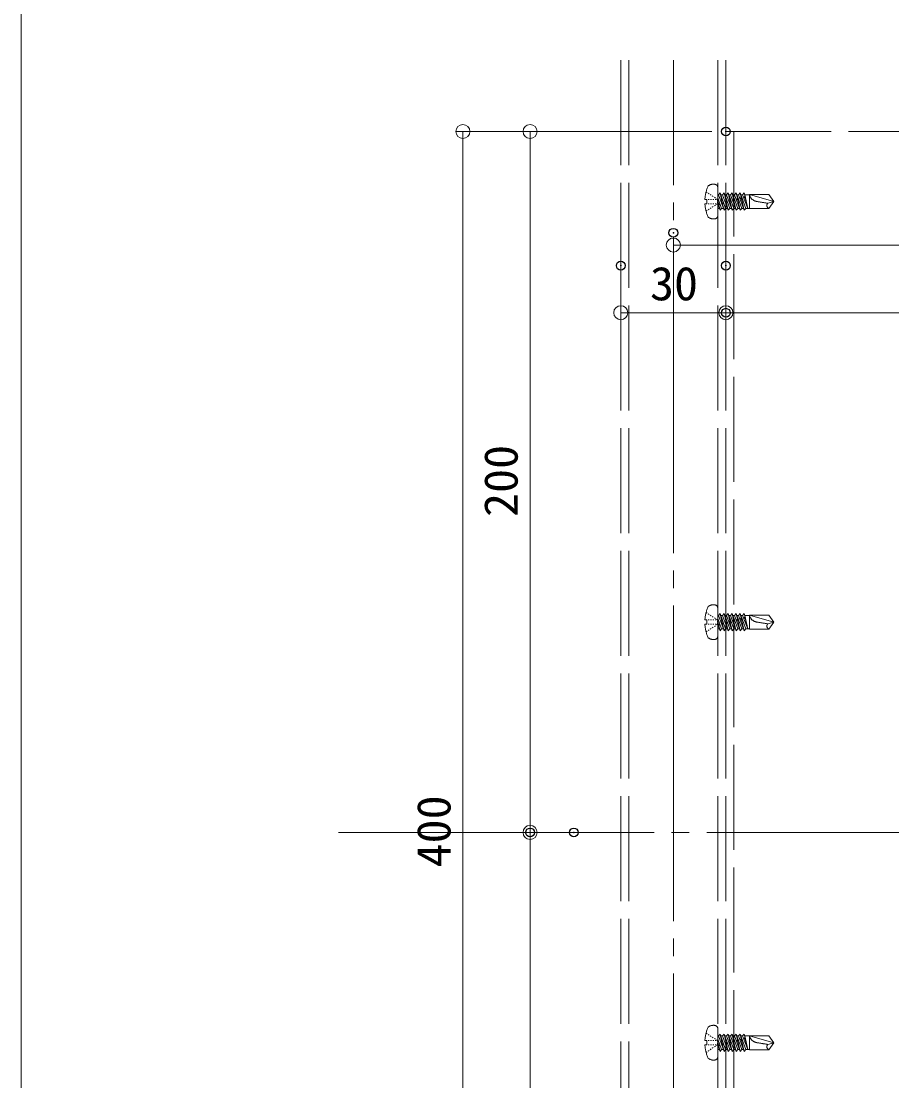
# Model space of a CAD drawing. Units: millimetres, scale not verified. Extents: x -798 to 806, y -553 to 555.
# Drawn here: x -797.8 to -549.5, y -265.4 to 37 of the extents above; entities that cross this region are included whole.
import ezdxf
from ezdxf.enums import TextEntityAlignment as Align

# ---------------------------------------------------------------- set-up
doc = ezdxf.new("R2010")
doc.units = ezdxf.units.MM
doc.header["$LTSCALE"] = 5
doc.header["$PDMODE"] = 32
doc.header["$PDSIZE"] = 2.5
for name, pattern in [('DASHED3', [4, 3, -1]), ('LONG_CHAIN', [21, 18, -1, 1, -1]), ('LONG_DASHED1', [7, 6, -1])]:
    doc.linetypes.add(name, pattern=pattern)
for name, color, linetype, lineweight in [('0-1_zumenwaku', 6, 'Continuous', 9), ('0-8_shade', 6, 'LONG_DASHED1', 9), ('0-9_6文字', 1, 'Continuous', 9), ('0-A_0', 5, 'Continuous', 9), ('0-C_CENTER', 5, 'LONG_CHAIN', 9), ('0-D_製品', 6, 'DASHED3', 9), ('1-0_中心線', 1, 'LONG_CHAIN', 9)]:
    doc.layers.add(name, color=color, linetype=linetype, lineweight=lineweight)
doc.layers.add('0-B_DEFPOINTS', color=1, linetype='Continuous')
doc.styles.add('ＭＳ ゴシック', font='')
doc.styles.get('ＭＳ ゴシック').set_extended_font_data('MS Gothic')

# ---------------------------------------------------------------- blocks, each defined once
blk = doc.blocks.new('_ORIGIN')
at = {"layer": '0-A_0', "color": 1}
blk.add_line((0, 0), (-5, 0), dxfattribs=at)
blk.add_circle((0, 0), 2.5, dxfattribs=at)

msp = doc.modelspace()

# ---------------------------------------------------------------- linework, layer by layer
at = {"layer": '0-1_zumenwaku'}
msp.add_lwpolyline([(-797.831, -553.159), (802.169, -553.159), (802.169, 554.841), (-797.831, 554.841)], close=True, dxfattribs=at)
at = {"layer": '0-8_shade'}
for p, q in [((-626.805, 25.877), (-626.805, -534.792)), ((-624.505, 25.877), (-624.505, -534.792)), ((-599.105, 25.877), (-599.105, -534.792)), ((-596.805, 25.877), (-596.805, -534.792)), ((-426.805, 5.494), (-596.805, 5.494)), ((-594.505, 5.494), (-594.505, -394.506))]:
    msp.add_line(p, q, dxfattribs=at)
at = {"layer": '0-9_6文字'}
for p, q in [((-600.805, 5.494), (-673.832, 5.494)), ((-600.805, 5.494), (-654.68, 5.494)), ((-671.832, 1.494), (-671.832, -390.506)), ((-652.68, 1.494), (-652.68, -190.506)), ((-607.805, -26.904), (-415.805, -26.904)), ((-611.805, -27.396), (-611.805, -28.904)), ((-626.805, -36.789), (-626.805, -48.219)), ((-596.805, -36.789), (-596.805, -48.219)), ((-596.805, -36.789), (-596.805, -48.219)), ((-622.805, -46.219), (-600.805, -46.219)), ((-592.805, -46.219), (-430.805, -46.219)), ((-644.206, -194.506), (-654.68, -194.506)), ((-644.206, -194.506), (-654.68, -194.506)), ((-652.68, -198.506), (-652.68, -390.506))]:
    msp.add_line(p, q, dxfattribs=at)
at = {"layer": '0-B_DEFPOINTS'}
for p in [(-596.805, 5.494), (-611.805, -23.396), (-626.805, -32.789), (-596.805, -32.789), (-596.805, -46.219), (-652.68, -194.506), (-640.206, -194.506)]:
    msp.add_point(p, dxfattribs=at)
at = {"layer": '0-C_CENTER'}
msp.add_line((-611.805, -534.792), (-611.805, 25.877), dxfattribs=at)
at = {"layer": '0-D_製品'}
for p, q in [((-602.461, -11.736), (-602.167, -11.931)), ((-599.105, -10.552), (-599.105, -18.459)), ((-598.492, -12.022), (-598.959, -12.568)), ((-598.492, -12.022), (-597.845, -14.822)), ((-596.878, -16.443), (-598.492, -12.022)), ((-597.345, -12.022), (-597.812, -12.568)), ((-597.345, -12.022), (-596.765, -14.533)), ((-595.73, -16.443), (-597.345, -12.022)), ((-596.198, -12.022), (-596.665, -12.568)), ((-596.198, -12.022), (-595.685, -14.243)), ((-594.583, -16.443), (-596.198, -12.022)), ((-595.05, -12.022), (-595.518, -12.568)), ((-593.436, -16.443), (-595.05, -12.022)), ((-595.05, -12.022), (-594.604, -13.954)), ((-593.903, -12.022), (-594.37, -12.568)), ((-592.289, -16.443), (-593.903, -12.022)), ((-593.903, -12.022), (-593.524, -13.664)), ((-592.756, -12.022), (-593.223, -12.568)), ((-591.142, -16.443), (-592.756, -12.022)), ((-592.756, -12.022), (-592.444, -13.375)), ((-591.609, -12.022), (-592.076, -12.568)), ((-591.609, -12.022), (-591.36, -13.092)), ((-591.409, -12.568), (-591.609, -12.022)), ((-601.878, -13.885), (-601.547, -13.885)), ((-601.873, -12.127), (-601.579, -12.322)), ((-601.286, -12.517), (-600.992, -12.713)), ((-601.216, -13.885), (-600.885, -13.885)), ((-600.698, -12.908), (-600.404, -13.103)), ((-600.554, -13.885), (-600.222, -13.885)), ((-600.11, -13.299), (-599.816, -13.494)), ((-599.891, -13.885), (-599.56, -13.885)), ((-599.523, -13.689), (-599.229, -13.885)), ((-599.229, -14.133), (-599.229, -14.382)), ((-599.229, -14.63), (-599.229, -14.878)), ((-599.105, -12.568), (-598.959, -12.568)), ((-598.025, -16.443), (-599.105, -13.485)), ((-599.105, -14.336), (-598.926, -15.111)), ((-598.926, -15.111), (-599.087, -15.36)), ((-598.959, -12.568), (-597.345, -16.99)), ((-598.479, -15.198), (-598.926, -15.111)), ((-598.292, -12.568), (-597.812, -12.568)), ((-597.845, -14.822), (-598.042, -15.08)), ((-598.042, -15.08), (-597.756, -15.21)), ((-597.435, -14.918), (-597.845, -14.822)), ((-597.812, -12.568), (-596.198, -16.99)), ((-597.756, -15.21), (-597.435, -14.918)), ((-597.145, -12.568), (-596.665, -12.568)), ((-596.765, -14.533), (-596.997, -14.8)), ((-596.997, -14.8), (-596.675, -14.92)), ((-596.39, -14.638), (-596.765, -14.533)), ((-596.675, -14.92), (-596.39, -14.638)), ((-596.675, -14.92), (-596.198, -16.99)), ((-596.665, -12.568), (-595.05, -16.99)), ((-595.998, -12.568), (-595.518, -12.568)), ((-595.685, -14.243), (-595.952, -14.52)), ((-595.952, -14.52), (-595.595, -14.631)), ((-595.345, -14.358), (-595.685, -14.243)), ((-595.595, -14.631), (-595.345, -14.358)), ((-595.518, -12.568), (-593.903, -16.99)), ((-594.604, -13.954), (-594.907, -14.24)), ((-594.907, -14.24), (-594.515, -14.341)), ((-594.851, -12.568), (-594.37, -12.568)), ((-594.3, -14.078), (-594.604, -13.954)), ((-594.515, -14.341), (-594.3, -14.078)), ((-594.37, -12.568), (-592.756, -16.99)), ((-593.524, -13.664), (-593.862, -13.96)), ((-593.862, -13.96), (-593.434, -14.052)), ((-593.704, -12.568), (-593.223, -12.568)), ((-593.255, -13.798), (-593.524, -13.664)), ((-593.434, -14.052), (-593.255, -13.798)), ((-593.434, -14.052), (-592.756, -16.99)), ((-593.223, -12.568), (-591.609, -16.99)), ((-592.444, -13.375), (-592.817, -13.68)), ((-592.817, -13.68), (-592.354, -13.762)), ((-592.557, -12.568), (-592.076, -12.568)), ((-592.21, -13.518), (-592.444, -13.375)), ((-592.354, -13.762), (-592.21, -13.518)), ((-592.354, -13.762), (-591.609, -16.99)), ((-592.076, -12.568), (-590.579, -16.443)), ((-591.363, -13.085), (-591.756, -13.396)), ((-591.756, -13.396), (-591.274, -13.473)), ((-591.409, -12.568), (-590.579, -16.443)), ((-591.409, -12.568), (-590.06, -12.568)), ((-591.26, -13.263), (-591.363, -13.085)), ((-591.274, -13.473), (-591.26, -13.263)), ((-591.271, -13.472), (-590.579, -16.443)), ((-590.06, -12.519), (-590.06, -16.493)), ((-590.06, -12.519), (-583.105, -14.506)), ((-584.548, -12.519), (-590.06, -12.519)), ((-584.832, -14.969), (-583.105, -14.506)), ((-584.548, -12.519), (-583.105, -14.506)), ((-583.105, -14.506), (-584.548, -16.493)), ((-602.21, -15.127), (-602.812, -15.127)), ((-602.461, -17.275), (-602.167, -17.08)), ((-601.878, -15.127), (-601.547, -15.127)), ((-601.873, -16.885), (-601.579, -16.689)), ((-601.286, -16.494), (-600.992, -16.299)), ((-601.216, -15.127), (-600.885, -15.127)), ((-600.698, -16.103), (-600.404, -15.908)), ((-600.554, -15.127), (-600.222, -15.127)), ((-600.11, -15.713), (-599.816, -15.517)), ((-599.891, -15.127), (-599.56, -15.127)), ((-599.523, -15.322), (-599.229, -15.127)), ((-599.105, -15.311), (-598.492, -16.99)), ((-599.105, -16.443), (-598.691, -16.443)), ((-599.087, -15.36), (-598.836, -15.499)), ((-598.836, -15.499), (-598.479, -15.198)), ((-598.836, -15.499), (-598.492, -16.99)), ((-598.492, -16.99), (-598.025, -16.443)), ((-598.025, -16.443), (-597.544, -16.443)), ((-596.878, -16.443), (-596.397, -16.443)), ((-596.198, -16.99), (-595.73, -16.443)), ((-595.73, -16.443), (-595.25, -16.443)), ((-594.583, -16.443), (-594.103, -16.443)), ((-593.436, -16.443), (-592.956, -16.443)), ((-592.756, -16.99), (-592.289, -16.443)), ((-592.289, -16.443), (-591.808, -16.443)), ((-591.609, -16.99), (-591.142, -16.443)), ((-591.142, -16.443), (-590.06, -16.443)), ((-590.06, -16.493), (-584.548, -16.493)), ((-602.461, -131.736), (-602.167, -131.931)), ((-601.873, -132.127), (-601.579, -132.322)), ((-601.286, -132.517), (-600.992, -132.713)), ((-600.698, -132.908), (-600.404, -133.103)), ((-599.105, -130.552), (-599.105, -138.459)), ((-599.105, -132.568), (-598.959, -132.568)), ((-598.492, -132.022), (-598.959, -132.568)), ((-598.959, -132.568), (-597.345, -136.99)), ((-598.492, -132.022), (-597.845, -134.822)), ((-596.878, -136.443), (-598.492, -132.022)), ((-598.292, -132.568), (-597.812, -132.568)), ((-597.345, -132.022), (-597.812, -132.568)), ((-597.812, -132.568), (-596.198, -136.99)), ((-597.345, -132.022), (-596.765, -134.533)), ((-595.73, -136.443), (-597.345, -132.022)), ((-597.145, -132.568), (-596.665, -132.568)), ((-596.198, -132.022), (-596.665, -132.568)), ((-596.665, -132.568), (-595.05, -136.99)), ((-596.198, -132.022), (-595.685, -134.243)), ((-594.583, -136.443), (-596.198, -132.022)), ((-595.998, -132.568), (-595.518, -132.568)), ((-595.05, -132.022), (-595.518, -132.568)), ((-595.518, -132.568), (-593.903, -136.99)), ((-593.436, -136.443), (-595.05, -132.022)), ((-595.05, -132.022), (-594.604, -133.954)), ((-594.851, -132.568), (-594.37, -132.568)), ((-593.903, -132.022), (-594.37, -132.568)), ((-594.37, -132.568), (-592.756, -136.99)), ((-592.289, -136.443), (-593.903, -132.022)), ((-593.903, -132.022), (-593.524, -133.664)), ((-593.704, -132.568), (-593.223, -132.568)), ((-592.756, -132.022), (-593.223, -132.568)), ((-593.223, -132.568), (-591.609, -136.99)), ((-591.142, -136.443), (-592.756, -132.022)), ((-592.756, -132.022), (-592.444, -133.375)), ((-592.557, -132.568), (-592.076, -132.568)), ((-591.609, -132.022), (-592.076, -132.568)), ((-592.076, -132.568), (-590.579, -136.443)), ((-591.609, -132.022), (-591.36, -133.092)), ((-591.409, -132.568), (-591.609, -132.022)), ((-591.409, -132.568), (-590.579, -136.443)), ((-591.409, -132.568), (-590.06, -132.568)), ((-590.06, -132.519), (-590.06, -136.493)), ((-590.06, -132.519), (-583.105, -134.506)), ((-584.548, -132.519), (-590.06, -132.519)), ((-584.548, -132.519), (-583.105, -134.506)), ((-602.21, -135.127), (-602.812, -135.127)), ((-601.878, -133.885), (-601.547, -133.885)), ((-601.878, -135.127), (-601.547, -135.127)), ((-601.216, -133.885), (-600.885, -133.885)), ((-601.216, -135.127), (-600.885, -135.127)), ((-600.698, -136.103), (-600.404, -135.908)), ((-600.554, -133.885), (-600.222, -133.885)), ((-600.554, -135.127), (-600.222, -135.127)), ((-600.11, -133.299), (-599.816, -133.494)), ((-600.11, -135.713), (-599.816, -135.517)), ((-599.891, -133.885), (-599.56, -133.885)), ((-599.891, -135.127), (-599.56, -135.127)), ((-599.523, -133.689), (-599.229, -133.885)), ((-599.523, -135.322), (-599.229, -135.127)), ((-599.229, -134.133), (-599.229, -134.382)), ((-599.229, -134.63), (-599.229, -134.878)), ((-598.025, -136.443), (-599.105, -133.485)), ((-599.105, -134.336), (-598.926, -135.111)), ((-599.105, -135.311), (-598.492, -136.99)), ((-598.926, -135.111), (-599.087, -135.36)), ((-599.087, -135.36), (-598.836, -135.499)), ((-598.479, -135.198), (-598.926, -135.111)), ((-598.836, -135.499), (-598.479, -135.198)), ((-598.836, -135.499), (-598.492, -136.99)), ((-597.845, -134.822), (-598.042, -135.08)), ((-598.042, -135.08), (-597.756, -135.21)), ((-597.435, -134.918), (-597.845, -134.822)), ((-597.756, -135.21), (-597.435, -134.918)), ((-596.765, -134.533), (-596.997, -134.8)), ((-596.997, -134.8), (-596.675, -134.92)), ((-596.39, -134.638), (-596.765, -134.533)), ((-596.675, -134.92), (-596.39, -134.638)), ((-596.675, -134.92), (-596.198, -136.99)), ((-595.685, -134.243), (-595.952, -134.52)), ((-595.952, -134.52), (-595.595, -134.631)), ((-595.345, -134.358), (-595.685, -134.243)), ((-595.595, -134.631), (-595.345, -134.358)), ((-594.604, -133.954), (-594.907, -134.24)), ((-594.907, -134.24), (-594.515, -134.341)), ((-594.3, -134.078), (-594.604, -133.954)), ((-594.515, -134.341), (-594.3, -134.078)), ((-593.524, -133.664), (-593.862, -133.96)), ((-593.862, -133.96), (-593.434, -134.052)), ((-593.255, -133.798), (-593.524, -133.664)), ((-593.434, -134.052), (-593.255, -133.798)), ((-593.434, -134.052), (-592.756, -136.99)), ((-592.444, -133.375), (-592.817, -133.68)), ((-592.817, -133.68), (-592.354, -133.762)), ((-592.21, -133.518), (-592.444, -133.375)), ((-592.354, -133.762), (-592.21, -133.518)), ((-592.354, -133.762), (-591.609, -136.99)), ((-591.363, -133.085), (-591.756, -133.396)), ((-591.756, -133.396), (-591.274, -133.473)), ((-591.26, -133.263), (-591.363, -133.085)), ((-591.274, -133.473), (-591.26, -133.263)), ((-591.271, -133.472), (-590.579, -136.443)), ((-584.832, -134.969), (-583.105, -134.506)), ((-583.105, -134.506), (-584.548, -136.493)), ((-602.461, -137.275), (-602.167, -137.08)), ((-601.873, -136.885), (-601.579, -136.689)), ((-601.286, -136.494), (-600.992, -136.299)), ((-599.105, -136.443), (-598.691, -136.443)), ((-598.492, -136.99), (-598.025, -136.443)), ((-598.025, -136.443), (-597.544, -136.443)), ((-596.878, -136.443), (-596.397, -136.443)), ((-596.198, -136.99), (-595.73, -136.443)), ((-595.73, -136.443), (-595.25, -136.443)), ((-594.583, -136.443), (-594.103, -136.443)), ((-593.436, -136.443), (-592.956, -136.443)), ((-592.756, -136.99), (-592.289, -136.443)), ((-592.289, -136.443), (-591.808, -136.443)), ((-591.609, -136.99), (-591.142, -136.443)), ((-591.142, -136.443), (-590.06, -136.443)), ((-590.06, -136.493), (-584.548, -136.493)), ((-599.105, -250.552), (-599.105, -258.459)), ((-602.461, -251.736), (-602.167, -251.931)), ((-601.878, -253.885), (-601.547, -253.885)), ((-601.873, -252.127), (-601.579, -252.322)), ((-601.286, -252.517), (-600.992, -252.713)), ((-601.216, -253.885), (-600.885, -253.885)), ((-600.698, -252.908), (-600.404, -253.103)), ((-600.554, -253.885), (-600.222, -253.885)), ((-600.11, -253.299), (-599.816, -253.494)), ((-599.891, -253.885), (-599.56, -253.885)), ((-599.523, -253.689), (-599.229, -253.885)), ((-599.105, -252.568), (-598.959, -252.568)), ((-598.025, -256.443), (-599.105, -253.485)), ((-598.492, -252.022), (-598.959, -252.568)), ((-598.959, -252.568), (-597.345, -256.99)), ((-598.492, -252.022), (-597.845, -254.822)), ((-596.878, -256.443), (-598.492, -252.022)), ((-598.292, -252.568), (-597.812, -252.568)), ((-597.345, -252.022), (-597.812, -252.568)), ((-597.812, -252.568), (-596.198, -256.99)), ((-597.345, -252.022), (-596.765, -254.533)), ((-595.73, -256.443), (-597.345, -252.022)), ((-597.145, -252.568), (-596.665, -252.568)), ((-596.198, -252.022), (-596.665, -252.568)), ((-596.665, -252.568), (-595.05, -256.99)), ((-596.198, -252.022), (-595.685, -254.243)), ((-594.583, -256.443), (-596.198, -252.022)), ((-595.998, -252.568), (-595.518, -252.568)), ((-595.05, -252.022), (-595.518, -252.568)), ((-595.518, -252.568), (-593.903, -256.99)), ((-593.436, -256.443), (-595.05, -252.022)), ((-595.05, -252.022), (-594.604, -253.954)), ((-594.604, -253.954), (-594.907, -254.24)), ((-594.851, -252.568), (-594.37, -252.568)), ((-594.3, -254.078), (-594.604, -253.954)), ((-593.903, -252.022), (-594.37, -252.568)), ((-594.37, -252.568), (-592.756, -256.99)), ((-592.289, -256.443), (-593.903, -252.022)), ((-593.903, -252.022), (-593.524, -253.664)), ((-593.524, -253.664), (-593.862, -253.96)), ((-593.704, -252.568), (-593.223, -252.568)), ((-593.255, -253.798), (-593.524, -253.664)), ((-593.434, -254.052), (-593.255, -253.798)), ((-592.756, -252.022), (-593.223, -252.568)), ((-593.223, -252.568), (-591.609, -256.99)), ((-592.444, -253.375), (-592.817, -253.68)), ((-592.817, -253.68), (-592.354, -253.762)), ((-591.142, -256.443), (-592.756, -252.022)), ((-592.756, -252.022), (-592.444, -253.375)), ((-592.557, -252.568), (-592.076, -252.568)), ((-592.21, -253.518), (-592.444, -253.375)), ((-592.354, -253.762), (-592.21, -253.518)), ((-592.354, -253.762), (-591.609, -256.99)), ((-591.609, -252.022), (-592.076, -252.568)), ((-592.076, -252.568), (-590.579, -256.443)), ((-591.363, -253.085), (-591.756, -253.396)), ((-591.756, -253.396), (-591.274, -253.473)), ((-591.609, -252.022), (-591.36, -253.092)), ((-591.409, -252.568), (-591.609, -252.022)), ((-591.409, -252.568), (-590.579, -256.443)), ((-591.409, -252.568), (-590.06, -252.568)), ((-591.26, -253.263), (-591.363, -253.085)), ((-591.274, -253.473), (-591.26, -253.263)), ((-591.271, -253.472), (-590.579, -256.443)), ((-590.06, -252.519), (-590.06, -256.493)), ((-590.06, -252.519), (-583.105, -254.506)), ((-584.548, -252.519), (-590.06, -252.519)), ((-584.548, -252.519), (-583.105, -254.506)), ((-602.21, -255.127), (-602.812, -255.127)), ((-601.878, -255.127), (-601.547, -255.127)), ((-601.873, -256.885), (-601.579, -256.689)), ((-601.286, -256.494), (-600.992, -256.299)), ((-601.216, -255.127), (-600.885, -255.127)), ((-600.698, -256.103), (-600.404, -255.908)), ((-600.554, -255.127), (-600.222, -255.127)), ((-600.11, -255.713), (-599.816, -255.517)), ((-599.891, -255.127), (-599.56, -255.127)), ((-599.523, -255.322), (-599.229, -255.127)), ((-599.229, -254.133), (-599.229, -254.382)), ((-599.229, -254.63), (-599.229, -254.878)), ((-599.105, -254.336), (-598.926, -255.111)), ((-599.105, -255.311), (-598.492, -256.99)), ((-599.105, -256.443), (-598.691, -256.443)), ((-598.926, -255.111), (-599.087, -255.36)), ((-599.087, -255.36), (-598.836, -255.499)), ((-598.479, -255.198), (-598.926, -255.111)), ((-598.836, -255.499), (-598.479, -255.198)), ((-598.836, -255.499), (-598.492, -256.99)), ((-598.492, -256.99), (-598.025, -256.443)), ((-597.845, -254.822), (-598.042, -255.08)), ((-598.042, -255.08), (-597.756, -255.21)), ((-598.025, -256.443), (-597.544, -256.443)), ((-597.435, -254.918), (-597.845, -254.822)), ((-597.756, -255.21), (-597.435, -254.918)), ((-596.765, -254.533), (-596.997, -254.8)), ((-596.997, -254.8), (-596.675, -254.92)), ((-596.878, -256.443), (-596.397, -256.443)), ((-596.39, -254.638), (-596.765, -254.533)), ((-596.675, -254.92), (-596.39, -254.638)), ((-596.675, -254.92), (-596.198, -256.99)), ((-596.198, -256.99), (-595.73, -256.443)), ((-595.685, -254.243), (-595.952, -254.52)), ((-595.952, -254.52), (-595.595, -254.631)), ((-595.73, -256.443), (-595.25, -256.443)), ((-595.345, -254.358), (-595.685, -254.243)), ((-595.595, -254.631), (-595.345, -254.358)), ((-594.907, -254.24), (-594.515, -254.341)), ((-594.583, -256.443), (-594.103, -256.443)), ((-594.515, -254.341), (-594.3, -254.078)), ((-593.862, -253.96), (-593.434, -254.052)), ((-593.436, -256.443), (-592.956, -256.443)), ((-593.434, -254.052), (-592.756, -256.99)), ((-592.756, -256.99), (-592.289, -256.443)), ((-592.289, -256.443), (-591.808, -256.443)), ((-591.609, -256.99), (-591.142, -256.443)), ((-591.142, -256.443), (-590.06, -256.443)), ((-590.06, -256.493), (-584.548, -256.493)), ((-584.832, -254.969), (-583.105, -254.506)), ((-583.105, -254.506), (-584.548, -256.493)), ((-602.461, -257.275), (-602.167, -257.08))]:
    msp.add_line(p, q, dxfattribs=at)
for points in [[(-602.812, -13.885), (-602.21, -13.885), (-602.21, -15.127)], [(-595.595, -14.631), (-595.05, -16.99), (-594.583, -16.443)], [(-594.515, -14.341), (-593.903, -16.99), (-593.436, -16.443)], [(-597.756, -15.21), (-597.345, -16.99), (-596.878, -16.443)], [(-602.812, -133.885), (-602.21, -133.885), (-602.21, -135.127)], [(-597.756, -135.21), (-597.345, -136.99), (-596.878, -136.443)], [(-595.595, -134.631), (-595.05, -136.99), (-594.583, -136.443)], [(-594.515, -134.341), (-593.903, -136.99), (-593.436, -136.443)], [(-602.812, -253.885), (-602.21, -253.885), (-602.21, -255.127)], [(-597.756, -255.21), (-597.345, -256.99), (-596.878, -256.443)], [(-595.595, -254.631), (-595.05, -256.99), (-594.583, -256.443)], [(-594.515, -254.341), (-593.903, -256.99), (-593.436, -256.443)]]:
    msp.add_lwpolyline(points, dxfattribs=at)
for centre, radius, start, end in [((-592.274, -14.506), 10.557, 154.94239, 176.62771), ((-600.347, -12.022), 2.484, 80.40593, 126.8699), ((-600.098, -10.552), 0.994, 0, 80.40593), ((-587.83, -12.17), 2.257, 188.87181, 243.84221), ((-587.203, -10.894), 3.679, 243.84221, 260.52001), ((-573.056, 73.829), 89.575, 260.52001, 262.4454), ((-584.207, -15.641), 0.918, 132.9449, 248.14522), ((-592.274, -14.506), 10.557, 183.37229, 205.05761), ((-600.347, -16.99), 2.484, 233.1301, 279.59407), ((-600.098, -18.459), 0.994, 279.59407, 0), ((-600.347, -132.022), 2.484, 80.40593, 126.8699), ((-600.098, -130.552), 0.994, 0, 80.40593), ((-592.274, -134.506), 10.557, 154.94239, 176.62771), ((-587.83, -132.17), 2.257, 188.87181, 243.84221), ((-592.274, -134.506), 10.557, 183.37229, 205.05761), ((-587.203, -130.894), 3.679, 243.84221, 260.52001), ((-573.056, -46.171), 89.575, 260.52001, 262.4454), ((-584.207, -135.641), 0.918, 132.9449, 248.14522), ((-600.347, -136.99), 2.484, 233.1301, 279.59407), ((-600.098, -138.459), 0.994, 279.59407, 0), ((-592.274, -254.506), 10.557, 154.94239, 176.62771), ((-600.347, -252.022), 2.484, 80.40593, 126.8699), ((-600.098, -250.552), 0.994, 0, 80.40593), ((-587.83, -252.17), 2.257, 188.87181, 243.84221), ((-592.274, -254.506), 10.557, 183.37229, 205.05761), ((-587.203, -250.894), 3.679, 243.84221, 260.52001), ((-573.056, -166.171), 89.575, 260.52001, 262.4454), ((-584.207, -255.641), 0.918, 132.9449, 248.14522), ((-600.347, -256.99), 2.484, 233.1301, 279.59407), ((-600.098, -258.459), 0.994, 279.59407, 0)]:
    msp.add_arc(centre, radius, start, end, dxfattribs=at)
at = {"layer": '1-0_中心線'}
msp.add_line((-707.286, -194.506), (-353.632, -194.506), dxfattribs=at)

# ---------------------------------------------------------------- block references
at = {"layer": '0-9_6文字', "xscale": 0.8, "yscale": 0.8}
for p, rotation in [((-671.832, 5.494), 90), ((-652.68, 5.494), 90), ((-611.805, -26.904), 180), ((-626.805, -46.219), 180), ((-596.805, -46.219), 180), ((-652.68, -194.506), 270), ((-652.68, -194.506), 90)]:
    msp.add_blockref('_ORIGIN', p, dxfattribs=dict(at, rotation=rotation))
msp.add_blockref('_ORIGIN', (-596.805, -46.219), dxfattribs=at)

# ---------------------------------------------------------------- texts
at = {"layer": '0-9_6文字', "color": 2, "style": 'ＭＳ ゴシック', "width": 1.05}
msp.add_text('30', height=9.604, dxfattribs=at).set_placement((-618.471, -45.569), align=Align.BOTTOM_LEFT)
for s, p in [('200', (-653.329, -104.506)), ('400', (-672.482, -204.506))]:
    msp.add_text(s, height=9.604, rotation=90, dxfattribs=at).set_placement(p, align=Align.BOTTOM_LEFT)

doc.saveas('drawing.dxf')
